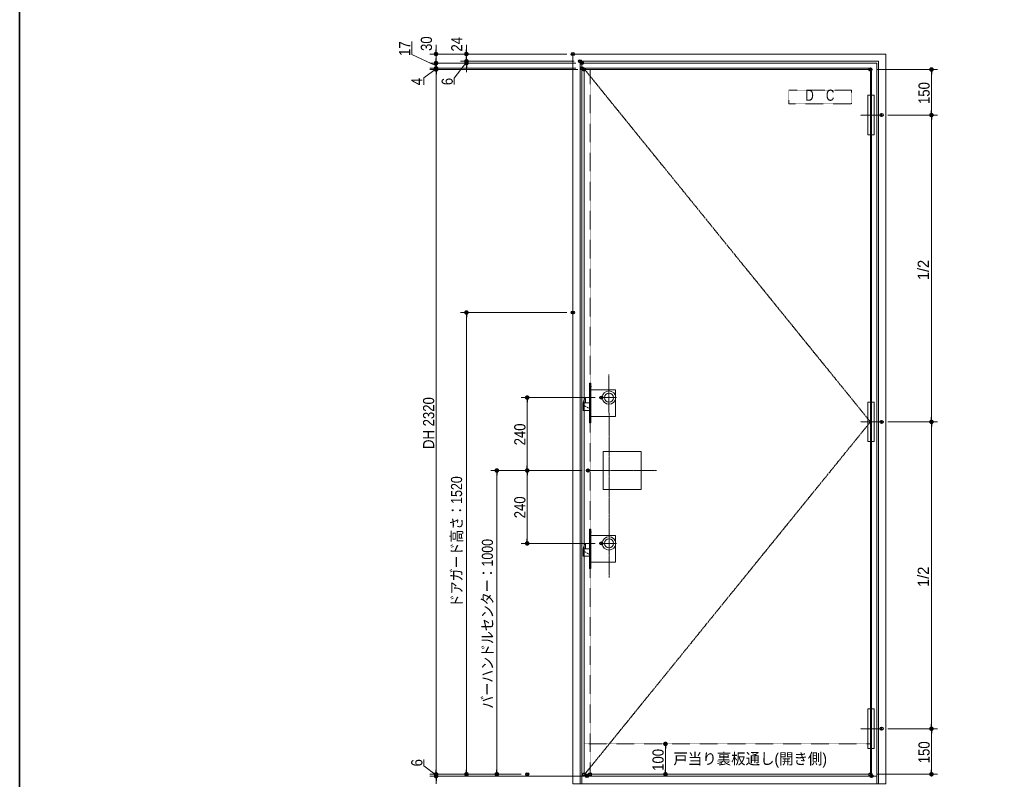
# Model space of a CAD drawing. Units: millimetres, scale not verified. Extents: x -6062 to 6062, y -3045 to 3045.
# Drawn here: x -5788 to -2558, y -1738 to 763 of the extents above; entities that cross this region are included whole.
import ezdxf
from ezdxf.enums import TextEntityAlignment as Align

# ---------------------------------------------------------------- set-up
doc = ezdxf.new("R2010")
doc.units = ezdxf.units.MM
doc.header["$LTSCALE"] = 20
doc.header["$PDMODE"] = 32
doc.header["$PDSIZE"] = 10
for name, pattern in [('USER1', [1.11, 0.71, -0.4]), ('USER2', [9.172222, 5.997222, -1.058333, 1.058333, -1.058333]), ('USER3', [2.91, 1.76, -0.4, 0.35, -0.4])]:
    doc.linetypes.add(name, pattern=pattern)
for name, color, linetype, lineweight in [('0-0_1図面枠', 7, 'Continuous', 20), ('0-1_2寸法-3', 7, 'Continuous', 15), ('0-2_2寸法-1', 7, 'Continuous', 15), ('0-3_0', 7, 'Continuous', 25), ('0-5_3一般', 7, 'Continuous', 15)]:
    doc.layers.add(name, color=color, linetype=linetype, lineweight=lineweight)
doc.layers.add('0-4_Defpoints', color=7, linetype='Continuous')
doc.styles.add('ＭＳ Ｐゴシック', font='')
doc.styles.get('ＭＳ Ｐゴシック').set_extended_font_data('MS PGothic')

# ---------------------------------------------------------------- blocks, each defined once
blk = doc.blocks.new('グループ-2')
at = {"layer": '0-0_1図面枠', "lineweight": 35}
blk.add_lwpolyline([(-80000, 55400), (80000, 55400), (80000, -55400), (-80000, -55400)], close=True, dxfattribs=at)
blk = doc.blocks.new('図面枠')
at = {"layer": '0-0_1図面枠'}
blk.add_blockref('グループ-2', (0, 0), dxfattribs=at)
blk = doc.blocks.new('_Dot')
at = {"layer": '0-3_0'}
blk.add_line((-10, 0), (-20, 0), dxfattribs=at)
for points in [[(0, 0), (-10, 0), (-9.92, 1.25)], [(0, 0), (-9.92, -1.25), (-10, 0)], [(0, 0), (-9.92, 1.25), (-9.69, 2.49)], [(0, 0), (-9.69, -2.49), (-9.92, -1.25)], [(0, 0), (-9.69, 2.49), (-9.3, 3.68)], [(0, 0), (-9.3, -3.68), (-9.69, -2.49)], [(0, 0), (-9.3, 3.68), (-8.76, 4.82)], [(0, 0), (-8.76, -4.82), (-9.3, -3.68)], [(0, 0), (-8.76, 4.82), (-8.09, 5.88)], [(0, 0), (-8.09, -5.88), (-8.76, -4.82)], [(0, 0), (-8.09, 5.88), (-7.29, 6.85)], [(0, 0), (-7.29, -6.85), (-8.09, -5.88)], [(0, 0), (-7.29, 6.85), (-6.37, 7.71)], [(0, 0), (-6.37, -7.71), (-7.29, -6.85)], [(0, 0), (-6.37, 7.71), (-5.36, 8.44)], [(0, 0), (-5.36, -8.44), (-6.37, -7.71)], [(0, 0), (-5.36, 8.44), (-4.26, 9.05)], [(0, 0), (-4.26, -9.05), (-5.36, -8.44)], [(0, 0), (-4.26, 9.05), (-3.09, 9.51)], [(0, 0), (-3.09, -9.51), (-4.26, -9.05)], [(0, 0), (-3.09, 9.51), (-1.87, 9.82)], [(0, 0), (-1.87, -9.82), (-3.09, -9.51)], [(0, 0), (-1.87, 9.82), (-0.63, 9.98)], [(0, 0), (-0.63, -9.98), (-1.87, -9.82)], [(0, 0), (-0.63, 9.98), (0.63, 9.98)], [(0, 0), (0.63, -9.98), (-0.63, -9.98)], [(0, 0), (0.63, 9.98), (1.87, 9.82)], [(0, 0), (1.87, 9.82), (3.09, 9.51)], [(0, 0), (3.09, 9.51), (4.26, 9.05)], [(0, 0), (4.26, 9.05), (5.36, 8.44)], [(0, 0), (5.36, 8.44), (6.37, 7.71)], [(0, 0), (6.37, 7.71), (7.29, 6.85)], [(0, 0), (7.29, 6.85), (8.09, 5.88)], [(0, 0), (8.09, 5.88), (8.76, 4.82)], [(0, 0), (8.76, 4.82), (9.3, 3.68)], [(0, 0), (9.3, 3.68), (9.69, 2.49)], [(0, 0), (9.69, 2.49), (9.92, 1.25)], [(0, 0), (9.92, 1.25), (10, 0)], [(0, 0), (1.87, -9.82), (0.63, -9.98)], [(0, 0), (3.09, -9.51), (1.87, -9.82)], [(0, 0), (4.26, -9.05), (3.09, -9.51)], [(0, 0), (5.36, -8.44), (4.26, -9.05)], [(0, 0), (6.37, -7.71), (5.36, -8.44)], [(0, 0), (7.29, -6.85), (6.37, -7.71)], [(0, 0), (8.09, -5.88), (7.29, -6.85)], [(0, 0), (8.76, -4.82), (8.09, -5.88)], [(0, 0), (9.3, -3.68), (8.76, -4.82)], [(0, 0), (9.69, -2.49), (9.3, -3.68)], [(0, 0), (9.92, -1.25), (9.69, -2.49)], [(0, 0), (10, 0), (9.92, -1.25)]]:
    blk.add_solid(points, dxfattribs=at)
blk = doc.blocks.new('グループ-7')
at = {"layer": '0-5_3一般'}
for p, q in [((-23000, 13000), (-23000, -35040)), ((-23480, 12520), (-43120, 12520)), ((-43120, 12520), (-43120, -35040)), ((-23600, 12400), (-43000, 12400)), ((-43000, 12400), (-43000, -35040)), ((-23600, 12400), (-23600, -35040)), ((-23480, 12520), (-23480, -35040)), ((-23940, 12060), (-43000, 12060)), ((-43000, 12060), (-43000, -35040)), ((-24020, 11980), (-24020, -34420)), ((-23940, 12060), (-23940, -34540)), ((-42500, -8680), (-42460, -8680)), ((-42500, -11280), (-42500, -8680)), ((-42460, -8680), (-42420, -8680)), ((-42460, -9281), (-42460, -8680)), ((-42450, -8680), (-42450, -9062)), ((-42420, -8680), (-42410, -8680)), ((-42410, -8680), (-42410, -9056)), ((-42420, -9180), (-42420, -9060)), ((-42420, -9060), (-42414, -9060)), ((-42420, -9100), (-40800, -9100)), ((-42420, -9119), (-42420, -9410)), ((-42420, -9410), (-42420, -10630)), ((-40800, -9980.2), (-40800, -9100)), ((-42920, -9980), (-42920, -10470)), ((-42500, -9970), (-42910, -9970)), ((-42760, -9731.3), (-42760, -9694)), ((-42420, -9692.3), (-42420, -9747.7)), ((-40800, -10850), (-40800, -9980.2)), ((-42920, -10470), (-42500, -10470)), ((-42420, -10630), (-42420, -10900)), ((-42420, -10860), (-40810, -10860)), ((-42420, -10900), (-42414, -10900)), ((-42410, -10904), (-42410, -11280)), ((-42460, -11280), (-42420, -11280)), ((-42420, -11280), (-42410, -11280)), ((-41600, -15650), (-41600, -13190)), ((-41580, -13170), (-39120, -13170)), ((-39100, -15650), (-39100, -13190)), ((-41580, -15670), (-39120, -15670)), ((-42500, -18280), (-42460, -18280)), ((-42500, -20880), (-42500, -18280)), ((-42460, -18280), (-42420, -18280)), ((-42460, -18881), (-42460, -18280)), ((-42450, -18280), (-42450, -18662)), ((-42420, -18280), (-42410, -18280)), ((-42420, -18780), (-42420, -18660)), ((-42420, -18660), (-42414, -18660)), ((-42420, -18700), (-40800, -18700)), ((-42420, -18719), (-42420, -19010)), ((-42410, -18280), (-42410, -18656)), ((-40800, -19580.2), (-40800, -18700)), ((-42760, -19331.3), (-42760, -19294)), ((-42420, -19010), (-42420, -20230)), ((-42420, -19292.3), (-42420, -19347.7)), ((-42920, -19580), (-42920, -20070)), ((-42500, -19570), (-42910, -19570)), ((-40800, -20450), (-40800, -19580.2)), ((-42920, -20070), (-42500, -20070)), ((-42420, -20230), (-42420, -20500)), ((-42420, -20460), (-40810, -20460)), ((-42420, -20500), (-42414, -20500)), ((-42410, -20504), (-42410, -20880)), ((-42460, -20880), (-42420, -20880)), ((-42420, -20880), (-42410, -20880)), ((-23600, -34540), (-43000, -34540)), ((-24020, -34420), (-42860, -34420)), ((-23000, -35040), (-43600, -35040))]:
    blk.add_line(p, q, dxfattribs=at)
at = {"layer": '0-5_3一般', "linetype": 'USER1'}
for p, q in [((-42460, 11980), (-42460, -34420)), ((-42500, -10346.1), (-42907.6, -10119.8)), ((-42500, -19946.1), (-42907.6, -19719.8)), ((-24020, -32420), (-42860, -32420))]:
    blk.add_line(p, q, dxfattribs=at)
at = {"layer": '0-5_3一般', "linetype": 'USER3'}
for p, q in [((-23280, 8980), (-24680, 8980)), ((-41211.8, -21460), (-41220.7, -8100)), ((-42526.1, -8880), (-42361.7, -8880)), ((-40720, -9620), (-41720, -9620)), ((-23280, -11220), (-24680, -11220)), ((-42600, -14420), (-38100, -14420)), ((-42526.1, -18480), (-42361.7, -18480)), ((-40720, -19220), (-41720, -19220)), ((-23280, -31420), (-24680, -31420))]:
    blk.add_line(p, q, dxfattribs=at)
at = {"layer": '0-5_3一般'}
for points in [[(-23000, 13000), (-43600, 13000), (-43600, -35040)], [(-24020, 11980), (-42860, 11980), (-42860, -34420)], [(-23780, 10280), (-24180, 10280), (-24180, 7680)], [(-23780, 10280), (-23780, 7680), (-24180, 7680)], [(-42500, -11280), (-42460, -11280), (-42460, -9280)], [(-23780, -9920), (-24180, -9920), (-24180, -12520)], [(-23780, -9920), (-23780, -12520), (-24180, -12520)], [(-42500, -20880), (-42460, -20880), (-42460, -18880)], [(-23780, -30120), (-24180, -30120), (-24180, -32720)], [(-23780, -30120), (-23780, -32720), (-24180, -32720)]]:
    blk.add_lwpolyline(points, dxfattribs=at)
at = {"layer": '0-5_3一般', "linetype": 'USER2'}
blk.add_lwpolyline([(-42820, 11980), (-24020, -11220), (-42820, -34420)], dxfattribs=at)
at = {"layer": '0-5_3一般', "linetype": 'USER1'}
blk.add_lwpolyline([(-29380, 9730), (-25260, 9730), (-25260, 10630), (-29380, 10630)], close=True, dxfattribs=at)
at = {"layer": '0-5_3一般', "linetype": 'USER3'}
for points in [[(-41689, -9620), (-40784, -9620), (-40759.1, -9620)], [(-41689, -19220), (-40784, -19220), (-40759.1, -19220)]]:
    blk.add_lwpolyline(points, dxfattribs=at)
at = {"layer": '0-5_3一般'}
for centre, radius in [((-41220, -9620), 440), ((-41220, -9620), 440), ((-41220, -9620), 300), ((-41220, -9620), 300), ((-41220, -19220), 440), ((-41220, -19220), 440), ((-41220, -19220), 300), ((-41220, -19220), 300)]:
    blk.add_circle(centre, radius, dxfattribs=at)
for centre, radius, start, end in [((-42270, -10051.3), 650, 145.19368, 173.06199), ((-42784, -9694), 24, 90, 145.19368), ((-42784, -9694), 24, 0, 90), ((-42450, -9072), 10, 90, 180), ((-42414, -9056), 4, 270, 0), ((-42910, -9980), 10, 90, 180), ((-42274.7, -9851.5), 500, 166.09402, 192.0046), ((-42744.2, -9951.3), 20, 192.0046, 270), ((-42414, -10904), 4, 0, 90), ((-40810, -10850), 10, 270, 0), ((-41580, -13190), 20, 90, 180), ((-39120, -13190), 20, 0, 90), ((-41580, -15650), 20, 180, 270), ((-39120, -15650), 20, 270, 0), ((-42450, -18672), 10, 90, 180), ((-42414, -18656), 4, 270, 0), ((-42270, -19651.3), 650, 145.19368, 173.06199), ((-42784, -19294), 24, 90, 145.19368), ((-42784, -19294), 24, 0, 90), ((-42274.7, -19451.5), 500, 166.09402, 192.0046), ((-42910, -19580), 10, 90, 180), ((-42744.2, -19551.3), 20, 192.0046, 270), ((-42414, -20504), 4, 0, 90), ((-40810, -20450), 10, 270, 0)]:
    blk.add_arc(centre, radius, start, end, dxfattribs=at)
at = {"layer": '0-5_3一般', "linetype": 'USER1'}
for centre, radius, start, end in [((-42270, -10051.3), 650, 173.06199, 184.70297), ((-42897.9, -10103), 20, 184.70297, 240.95399), ((-42270, -19651.3), 650, 173.06199, 184.70297), ((-42897.9, -19703), 20, 184.70297, 240.95399)]:
    blk.add_arc(centre, radius, start, end, dxfattribs=at)
at = {"layer": '0-5_3一般', "style": 'ＭＳ Ｐゴシック', "width": 0.8}
blk.add_text('D\u3000C', height=733.7, dxfattribs=at).set_placement((-28300.3, 9700.6), align=Align.BOTTOM_LEFT)

msp = doc.modelspace()

# ---------------------------------------------------------------- linework, layer by layer
at = {"layer": '0-2_2寸法-1'}
for p, q in [((-4417.5, 665.01), (-4417.5, 680.01)), ((-4317.5, 665.01), (-4317.5, 680.01)), ((-3987.5, 650), (-4437.5, 650)), ((-4417.5, 635.01), (-4417.5, 650.01)), ((-4417.5, 650), (-4417.5, 620)), ((-3987.5, 650), (-4337.5, 650)), ((-4317.5, 641.01), (-4317.5, 656.01)), ((-4317.5, 626), (-4317.5, 650)), ((-4337.5, 620), (-4437.5, 620)), ((-4337.5, 620), (-4437.5, 620)), ((-4417.5, 618.01), (-4417.5, 633.01)), ((-4417.5, 620), (-4417.5, 603)), ((-3963.5, 626), (-4337.5, 626)), ((-3963.5, 626), (-4337.5, 626)), ((-3957.5, 620), (-4337.5, 620)), ((-4317.5, 620), (-4317.5, 626)), ((-3957.5, 603), (-4437.5, 603)), ((-3957.5, 603), (-4437.5, 603)), ((-3950.5, 599), (-4437.5, 599)), ((-3950.5, 599), (-4437.5, 599)), ((-4417.5, 604.99), (-4417.5, 589.99)), ((-4417.5, 603), (-4417.5, 599)), ((-4417.5, 587.99), (-4417.5, 572.99)), ((-4417.5, 583.99), (-4417.5, -1705.99)), ((-4417.5, 583.99), (-4417.5, 568.99)), ((-4317.5, 610.99), (-4317.5, 595.99)), ((-4317.5, 604.99), (-4317.5, 589.99)), ((-2968.5, 599), (-2767.5, 599)), ((-2787.5, 583.99), (-2787.5, 464.01)), ((-2931.5, 449), (-2767.5, 449)), ((-2931.5, 449), (-2767.5, 449)), ((-2787.5, 433.99), (-2787.5, -545.99)), ((-3987.5, -201), (-4337.5, -201)), ((-4317.5, -216.01), (-4317.5, -1705.99)), ((-3893.5, -481), (-4137.5, -481)), ((-4117.5, -705.99), (-4117.5, -496.01)), ((-2931.5, -561), (-2767.5, -561)), ((-2931.5, -561), (-2767.5, -561)), ((-2787.5, -1555.99), (-2787.5, -576.01)), ((-4137.5, -721), (-4237.5, -721)), ((-4217.5, -736.01), (-4217.5, -1705.99)), ((-3937.5, -721), (-4137.5, -721)), ((-3937.5, -721), (-4137.5, -721)), ((-4117.5, -945.99), (-4117.5, -736.01)), ((-3893.5, -961), (-4137.5, -961)), ((-2931.5, -1571), (-2767.5, -1571)), ((-2931.5, -1571), (-2767.5, -1571)), ((-2787.5, -1705.99), (-2787.5, -1586.01)), ((-3662.77, -1705.99), (-3662.77, -1636.01)), ((-3642.77, -1621), (-3642.57, -1621)), ((-4417.5, -1705.99), (-4417.5, -1690.99)), ((-4417.5, -1711.99), (-4417.5, -1696.99)), ((-4337.5, -1721), (-4437.5, -1721)), ((-4337.5, -1721), (-4437.5, -1721)), ((-3940.5, -1727), (-4437.5, -1727)), ((-3940.5, -1727), (-4437.5, -1727)), ((-4417.5, -1721), (-4417.5, -1727)), ((-4417.5, -1752), (-4417.5, -1727)), ((-4237.5, -1721), (-4337.5, -1721)), ((-4137.5, -1721), (-4237.5, -1721)), ((-3642.77, -1721), (-3642.57, -1721)), ((-2968.5, -1721), (-2767.5, -1721))]:
    msp.add_line(p, q, dxfattribs=at)
for points in [[(-4497.5, 690.81), (-4497.5, 647.87), (-4417.5, 611.5)], [(-4357.5, 549.13), (-4357.5, 570.35), (-4317.5, 623)], [(-4457.5, 548.01), (-4457.5, 571.35), (-4417.5, 601)], [(-4457.5, -1672.13), (-4457.5, -1693.35), (-4417.5, -1724)]]:
    msp.add_lwpolyline(points, dxfattribs=at)
at = {"layer": '0-4_Defpoints'}
for p in [(-4317.5, 650), (-3967.5, 650), (-4417.5, 620), (-4317.5, 626), (-4317.5, 620), (-3943.5, 626), (-3937.5, 620), (-4417.5, 603), (-4417.5, 599), (-3937.5, 603), (-3930.5, 599), (-2988.5, 599), (-2951.5, 449), (-2787.5, 449), (-3967.5, -201), (-4117.5, -481), (-3873.5, -481), (-2951.5, -561), (-2787.5, -561), (-4117.5, -721), (-4117.5, -721), (-3917.5, -721), (-3873.5, -961), (-2951.5, -1571), (-2787.5, -1571), (-3662.77, -1621), (-4417.5, -1721), (-4417.5, -1727), (-4317.5, -1721), (-4217.5, -1721), (-4117.5, -1721), (-3930.5, -1721), (-3920.5, -1727), (-3910.5, -1721), (-3662.77, -1721), (-2988.5, -1721), (-2984.5, -1727)]:
    msp.add_point(p, dxfattribs=at)

# ---------------------------------------------------------------- block references
at = {"layer": '0-0_1図面枠', "xscale": 0.05, "yscale": 0.05}
msp.add_blockref('図面枠', (-1787.5, 0), dxfattribs=at)
at = {"layer": '0-2_2寸法-1', "xscale": 0.7503418, "yscale": 0.7503418}
for p, rotation in [((-4417.5, 650), 270), ((-4317.5, 650), 270), ((-4417.5, 620), 270), ((-4417.5, 620), 90), ((-4417.5, 603), 270), ((-4317.5, 626), 270), ((-4317.5, 626), 90), ((-4317.5, 620), 90), ((-4417.5, 603), 90), ((-4417.5, 599), 90), ((-4417.5, 599), 90), ((-2787.5, 599), 90), ((-2787.5, 449), 270), ((-2787.5, 449), 90), ((-4317.5, -201), 90), ((-4117.5, -481), 90), ((-2787.5, -561), 270), ((-2787.5, -561), 90), ((-4117.5, -721), 270), ((-4217.5, -721), 90), ((-4117.5, -721), 90), ((-4117.5, -961), 270), ((-2787.5, -1571), 270), ((-2787.5, -1571), 90), ((-3662.77, -1621), 90), ((-4417.5, -1721), 270), ((-4417.5, -1721), 270), ((-4317.5, -1721), 270), ((-4217.5, -1721), 270), ((-3662.77, -1721), 270), ((-2787.5, -1721), 270), ((-4417.5, -1727), 270), ((-4417.5, -1727), 90)]:
    msp.add_blockref('_Dot', p, dxfattribs=dict(at, rotation=rotation))
at = {"layer": '0-5_3一般', "xscale": 0.05, "yscale": 0.05}
msp.add_blockref('グループ-7', (-1787.5, 0), dxfattribs=at)

# ---------------------------------------------------------------- texts
at = {"layer": '0-1_2寸法-3', "style": 'ＭＳ Ｐゴシック', "width": 0.95}
msp.add_text('戸当り裏板通し(開き側)', height=36.66, dxfattribs=at).set_placement((-3636.62, -1699.1), align=Align.BOTTOM_LEFT)
at = {"layer": '0-2_2寸法-1', "style": 'ＭＳ Ｐゴシック'}
for s, height, width, p in [('17', 36.66, 0.9, (-4491.54, 643.7)), ('30', 36.66, 0.9, (-4419.98, 660.02)), ('24', 36.66, 0.9, (-4319.98, 658.07)), ('4', 36.66, 0.9, (-4451.44, 547.28)), ('6', 36.66, 0.9, (-4351.44, 547.44)), ('150', 36.66, 0.9, (-2782.54, 485.39)), ('DH 2320', 36.69, 0.9, (-4412.54, -650.15)), ('240', 36.66, 0.9, (-4112.54, -638.28)), ('ドアガード高さ：1520', 36.69, 0.85, (-4320.71, -1171.06)), ('240', 36.66, 0.9, (-4112.54, -878.28)), ('バーハンドルセンター：1000', 36.69, 0.85, (-4219.26, -1505.04)), ('150', 36.66, 0.9, (-2782.54, -1684.61)), ('100', 36.66, 0.9, (-3657.81, -1709.61)), ('6', 36.66, 0.9, (-4451.44, -1695.03))]:
    msp.add_text(s, height=height, rotation=90, dxfattribs=dict(at, width=width)).set_placement(p, align=Align.BOTTOM_LEFT)
for p in [(-2785.03, -94.22), (-2785.03, -1104.22)]:
    msp.add_text('1/2', height=36.66, rotation=90, dxfattribs=at).set_placement(p, align=Align.BOTTOM_LEFT)

doc.saveas('drawing.dxf')
